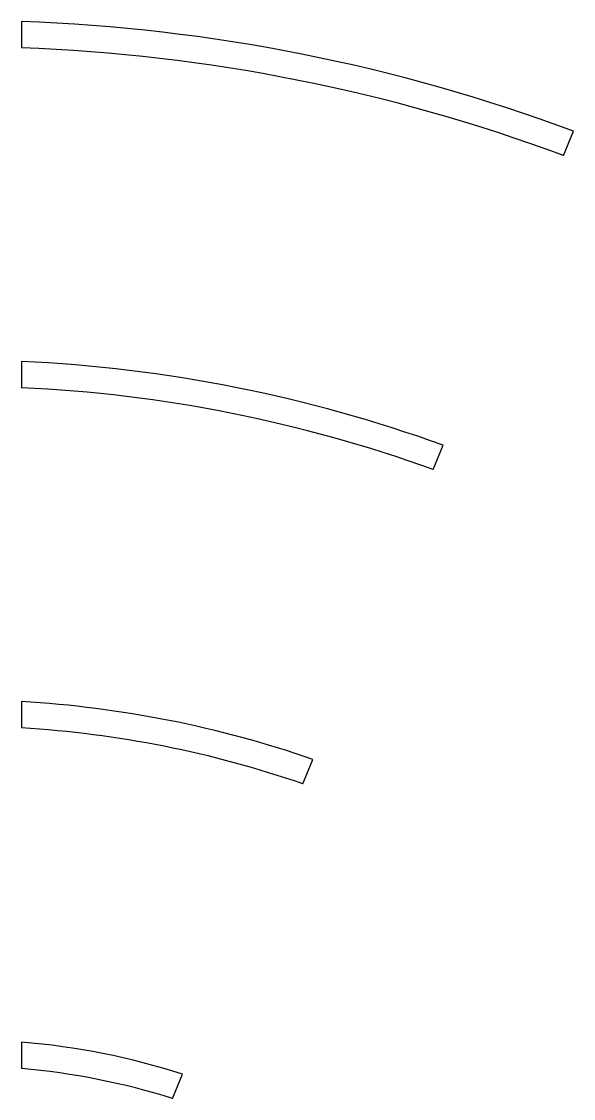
# Model space of a CAD drawing. Header units: millimetres. Extents: x 28 to 95, y 36 to 166.
import ezdxf

# ---------------------------------------------------------------- set-up
doc = ezdxf.new("R2010")
doc.units = ezdxf.units.MM

msp = doc.modelspace()

# ---------------------------------------------------------------- linework, layer by layer
at = {"color": 7, "linetype": 'Continuous'}
for p, q in [((28.07, 166.11), (28.07, 162.93)), ((93.43, 149.93), (94.64, 152.87)), ((28.07, 125.06), (28.07, 121.88)), ((77.72, 112.01), (78.93, 114.94)), ((28.07, 84), (28.07, 80.82)), ((62, 74.07), (63.22, 77)), ((28.07, 42.88), (28.07, 39.69)), ((46.27, 36.07), (47.49, 39.02))]:
    msp.add_line(p, q, dxfattribs=at)
for radius, start, end in [(212.42, 69.5558, 87.9442), (209.24, 69.587, 87.913), (171.4, 70.048, 87.452), (168.23, 70.0961, 87.4039), (130.39, 70.8503, 86.6497), (127.21, 70.934, 86.566), (89.38, 72.3908, 85.1092), (86.2, 72.5714, 84.9286)]:
    msp.add_arc((20.45, -46.17), radius, start, end, dxfattribs=at)

doc.saveas('drawing.dxf')
